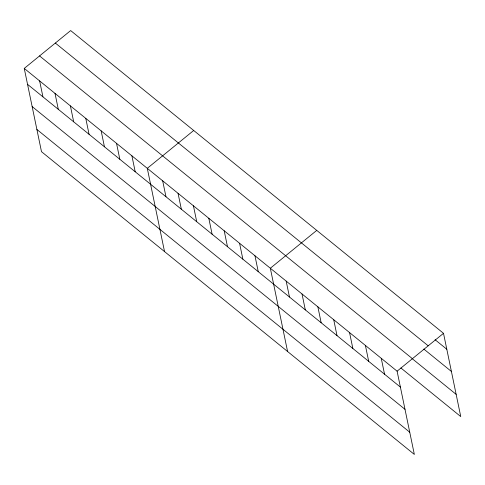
<?xml version="1.0" encoding="UTF-8"?>
<svg xmlns="http://www.w3.org/2000/svg" width="485" height="485" viewBox="0 0 485 485"><rect width="100%" height="100%" fill="white"/><g stroke="black" fill="none" stroke-linecap="round" stroke-linejoin="round"><path stroke-width="0.73" d="M24.25 68.421L397.1 371.177L414.342 454.433L41.492 151.678L24.25 68.421L70.658 30.567L443.508 333.322L460.75 416.579L400.889 367.969M193.697 130.477L147.288 168.331L164.53 251.588M316.741 230.387L270.333 268.241L287.575 351.498M397.1 371.177L443.508 333.322M435.069 339.712L446.806 349.242M55.345 43.062L428.194 345.811M423.823 349.067L451.408 371.468M39.564 55.927L412.414 358.682M412.129 358.615L456.149 394.36M27.548 84.348L400.398 387.097M32.149 106.567L404.999 409.322M36.89 129.459L409.74 432.214M381.252 358.306L384.55 374.232M365.405 345.441L368.703 361.367M349.558 332.577L352.856 348.497M333.716 319.706L337.014 335.632M317.869 306.841L321.167 322.761M302.022 293.971L305.32 309.897M286.174 281.106L289.472 297.032M254.952 255.753L258.25 271.673M239.572 243.264L242.87 259.184M224.191 230.775L227.489 246.695M208.811 218.286L212.109 234.206M193.43 205.798L196.728 221.718M178.05 193.309L181.348 209.229M162.669 180.82L165.967 196.74M131.908 155.843L135.206 171.763M116.527 143.354L119.825 159.274M101.153 130.865L104.445 146.785M85.772 118.376L89.07 134.303M70.392 105.888L73.69 121.814M55.011 93.399L58.309 109.325M39.631 80.91L42.929 96.836"/></g></svg>
